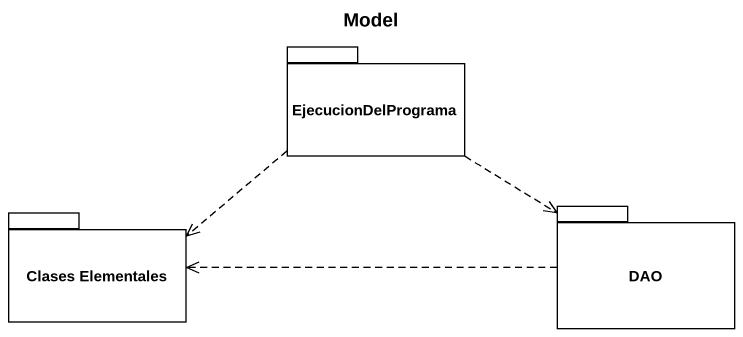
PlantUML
@startuml
title Model
package EjecucionDelPrograma {
}
package "Clases Elementales" as Clases_Elementales {
}
package DAO {
}
EjecucionDelPrograma .left.> Clases_Elementales
EjecucionDelPrograma ..> DAO
DAO .left.> Clases_Elementales
@enduml
